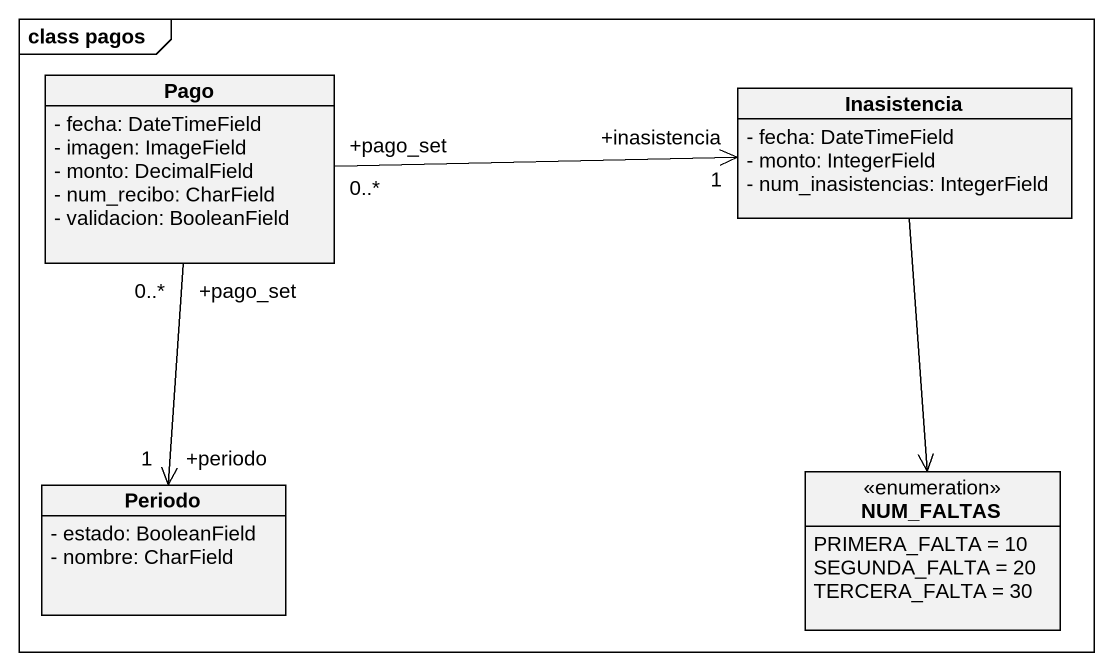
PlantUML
@startuml
mainframe class pagos
hide circle
hide empty members
skinparam classAttributeIconSize 0
class Pago {
  - fecha: DateTimeField
  - imagen: ImageField
  - monto: DecimalField
  - num_recibo: CharField
  - validacion: BooleanField
}
class Inasistencia {
  - fecha: DateTimeField
  - monto: IntegerField
  - num_inasistencias: IntegerField
}
class Periodo {
  - estado: BooleanField
  - nombre: CharField
}
enum NUM_FALTAS {
  PRIMERA_FALTA = 10
  SEGUNDA_FALTA = 20
  TERCERA_FALTA = 30
}
Pago "+pago_set\n0..*" -right-> "+inasistencia\n1" Inasistencia
Pago "+pago_set\n0..*" --> "+periodo\n1" Periodo
Inasistencia --> NUM_FALTAS
@enduml
